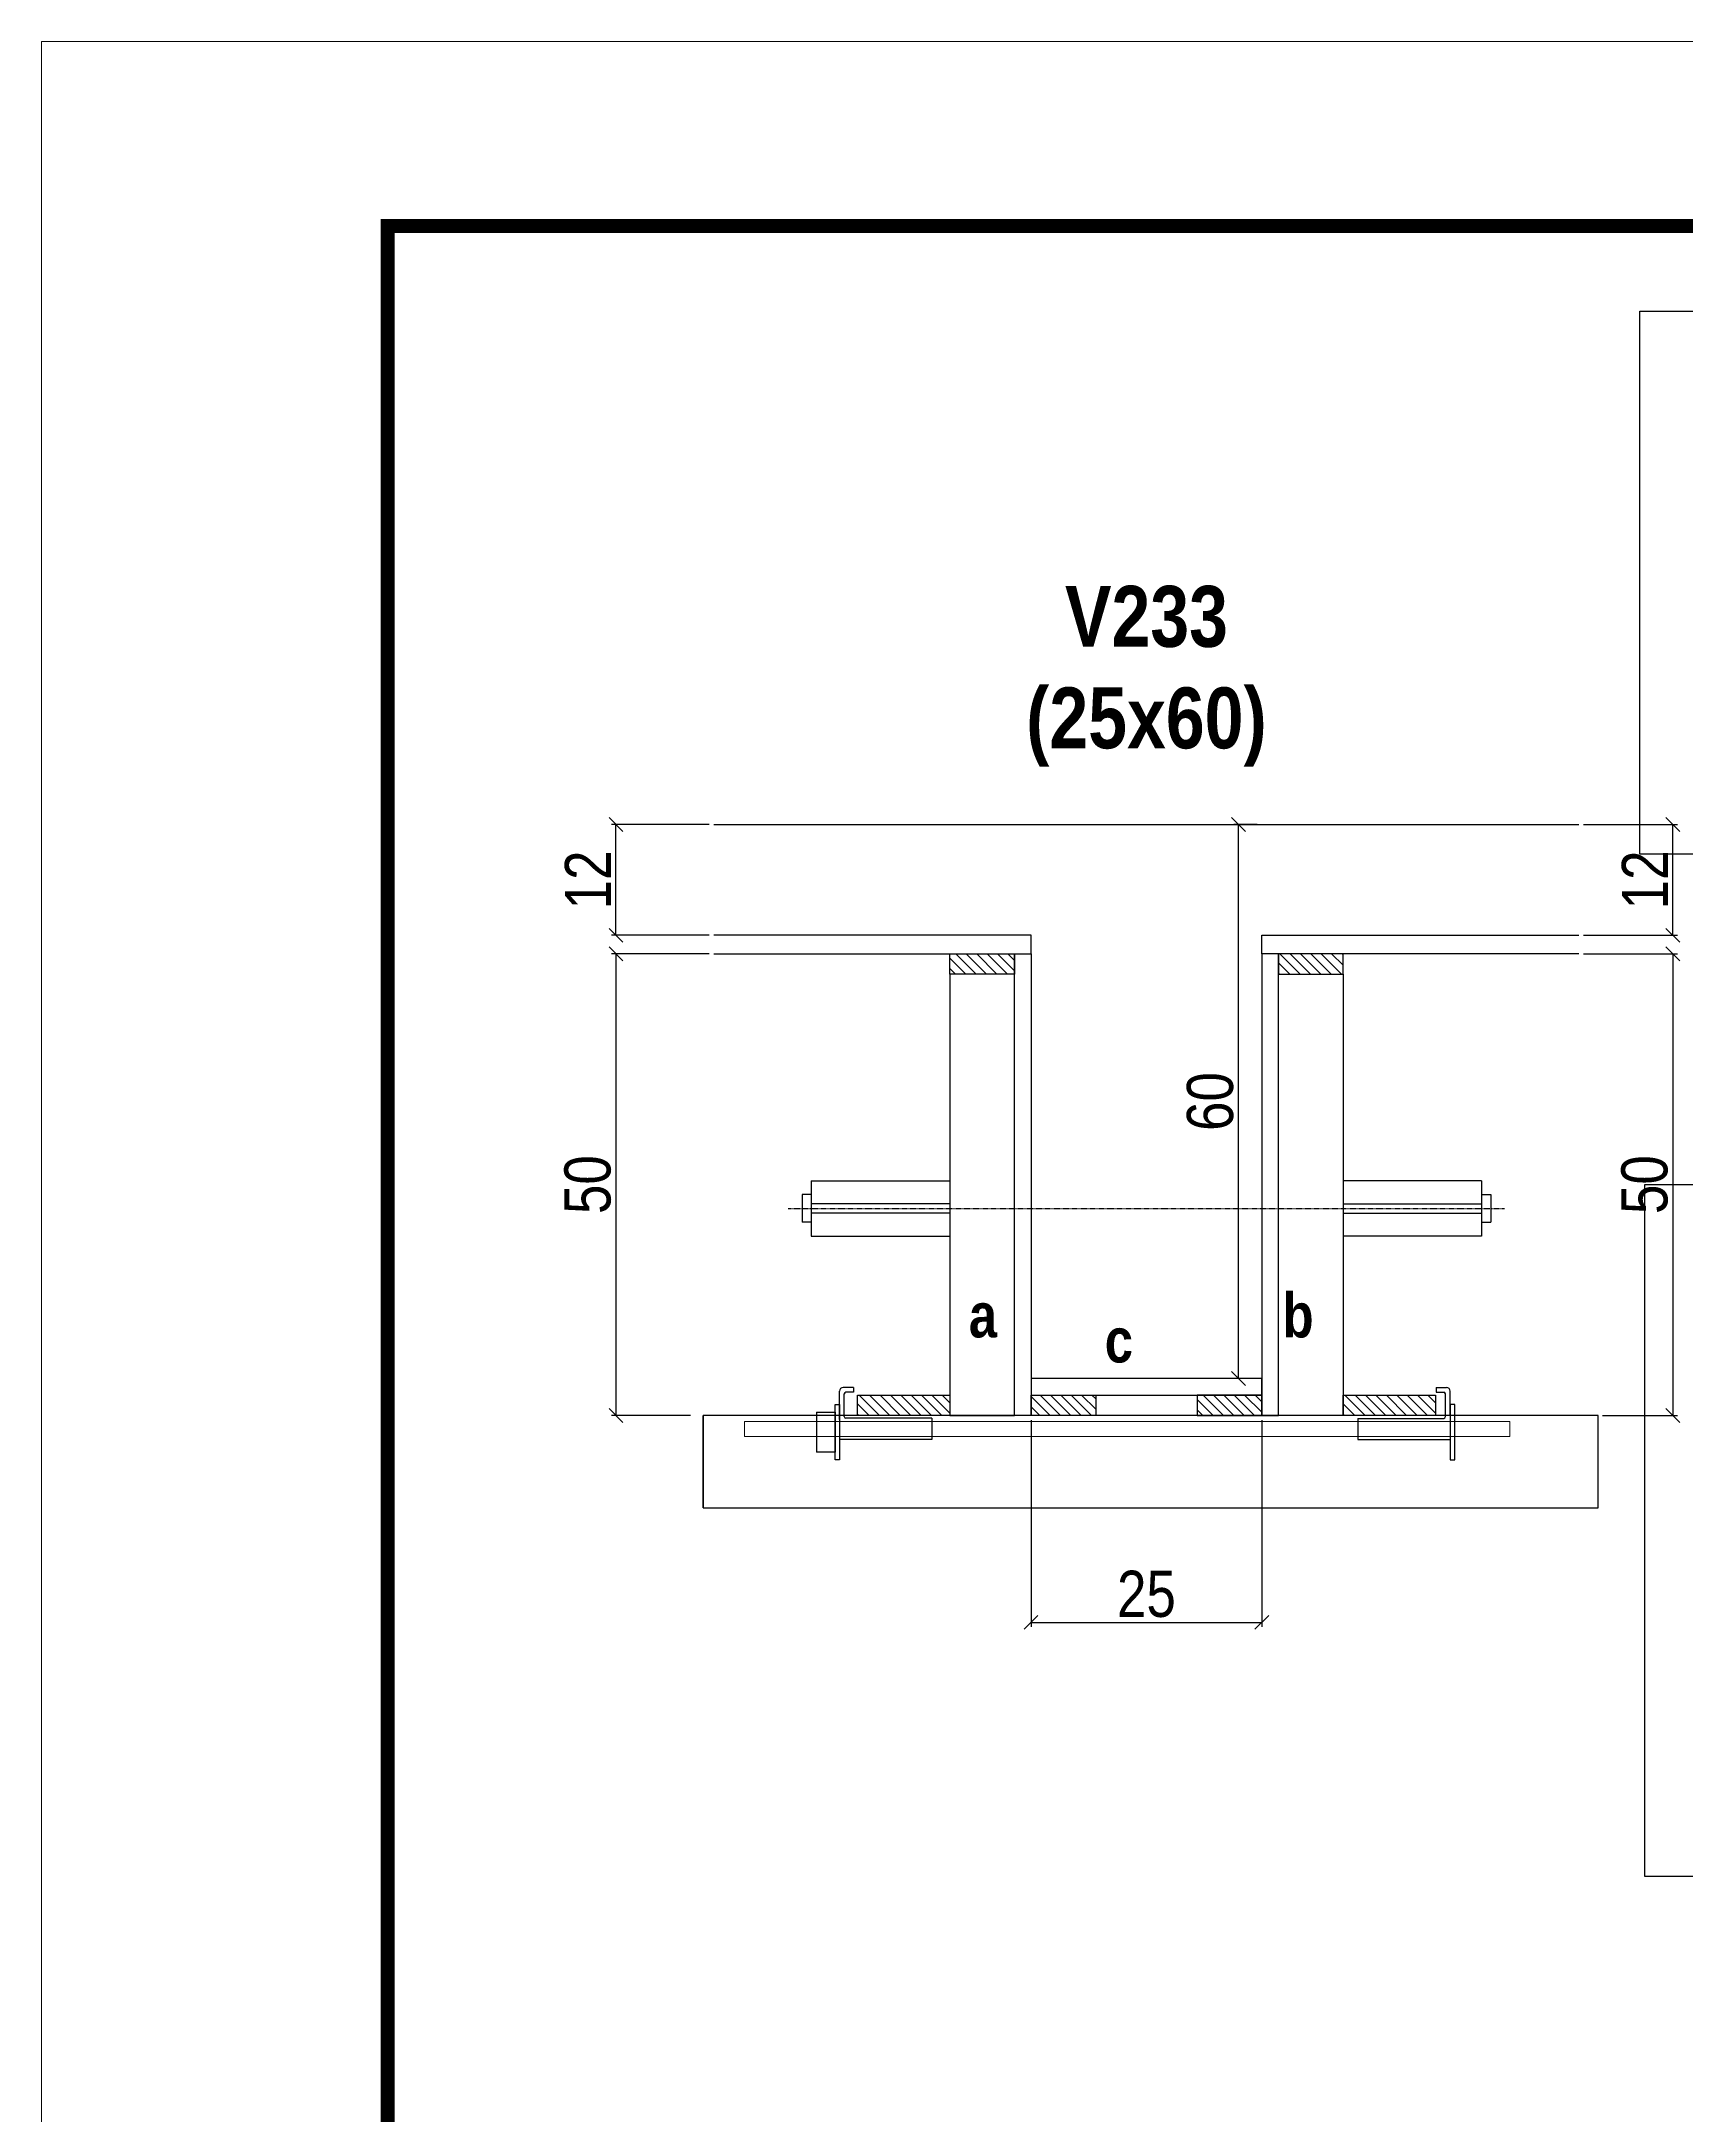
# Model space of a CAD drawing. Extents: x 2603 to 22413, y 1253 to 30260.
# Drawn here: x 7358 to 7714.1, y 17934.4 to 18383.4 of the extents above; entities that cross this region are included whole.
import ezdxf

# ---------------------------------------------------------------- set-up
doc = ezdxf.new("R2010")
doc.units = 0
doc.linetypes.add('DASHED', pattern=[0.75, 0.5, -0.25])
doc.linetypes.add('HIDDEN', pattern=[0.375, 0.25, -0.125])
for name, color, linetype in [('barrote', 251, 'Continuous'), ('COTA', 241, 'Continuous'), ('detalhes', 4, 'Continuous'), ('NOMENCLATURA', 7, 'Continuous'), ('Painéis', 200, 'Continuous'), ('presilha', 1, 'Continuous'), ('SARR_2.2x10', 60, 'Continuous'), ('SARR_2.2x7', 40, 'Continuous'), ('SARR_3.5x7', 81, 'Continuous'), ('TENSOR', 3, 'Continuous')]:
    doc.layers.add(name, color=color, linetype=linetype)
for name, color, linetype, lineweight in [('CONCRETO', 251, 'Continuous', 25), ('Folhas', 255, 'Continuous', 9), ('SARRAFO DE PRESSAO', 251, 'DASHED', 9), ('SCO-___-LAJ', 2, 'Continuous', 0)]:
    doc.layers.add(name, color=color, linetype=linetype, lineweight=lineweight)
doc.styles.add('COTA TECNICA 2X', font='techl___.ttf', dxfattribs={"height": 10})
doc.styles.add('TECNICA', font='techb___.ttf', dxfattribs={"height": 10})
doc.dimstyles.new('SECAO', dxfattribs={"dimscale": 0.333333, "dimtxt": 5, "dimasz": 9, "dimexe": 3, "dimexo": 3, "dimgap": 3, "dimtad": 1, "dimdec": 1, "dimlfac": 0.5, "dimzin": 12, "dimdsep": 46, "dimtxsty": 'COTA TECNICA 2X', "dimblk1": 'OBLIQUE', "dimblk2": 'OBLIQUE', "dimsah": 1, "dimcen": 0.9, "dimclrd": 4, "dimclre": 4, "dimclrt": 240, "dimadec": 1, "dimazin": 3, "dimtfac": 1, "dimtdec": 1, "dimtmove": 0, "dimatfit": 3, "dimfxl": 1, "dimtolj": 1, "dimtzin": 12, "dimarcsym": 0})

# ---------------------------------------------------------------- blocks, each defined once
blk = doc.blocks.new('9999999999')
at = {"layer": 'Folhas'}
blk.add_lwpolyline([(98138.98, 34190.21), (99623.98, 34190.21), (99623.98, 35240.21), (98138.98, 35240.21)], close=True, dxfattribs=at)
at = {"layer": 'Folhas', "color": 30, "const_width": 3}
blk.add_lwpolyline([(98213.98, 34230.21), (99583.98, 34230.21), (99583.98, 35200.21), (98213.98, 35200.21)], close=True, dxfattribs=at)
blk = doc.blocks.new('PRESILHA METÁLICA 1')
at = {"layer": 'presilha'}
for p, q in [((12, 21), (8.64, 21)), ((12, 21), (12, 19.5)), ((6, 15.5), (7.5, 15.5)), ((6, -2.5), (6, 15.5)), ((7.5, 10.64), (7.5, 19.86)), ((7.5, 15.5), (7.5, -2.5)), ((9, 11.57), (9, 18.93)), ((12, 19.5), (9.57, 19.5)), ((0, 13), (6, 13)), ((0, 13), (0, 0)), ((6, 13), (6, 0)), ((37.5, 11), (9.57, 11)), ((37.5, 11), (37.5, 4.1)), ((6, 0), (0, 0)), ((37.5, 4.1), (7.5, 4.1)), ((7.5, -2.5), (6, -2.5))]:
    blk.add_line(p, q, dxfattribs=at)
for centre, radius, start, end in [((8.64, 19.86), 1.14, 90, 180), ((9.57, 18.93), 0.57, 90, 180), ((9.57, 11.57), 0.57, 180, 270)]:
    blk.add_arc(centre, radius, start, end, dxfattribs=at)
blk = doc.blocks.new('PRESILHA METÁLICA 2')
at = {"layer": 'presilha'}
for p, q in [((-5.25, 23.5), (-5.25, 22)), ((-5.25, 23.5), (-1.89, 23.5)), ((-5.25, 22), (-2.82, 22)), ((-2.25, 14.07), (-2.25, 21.43)), ((-0.75, 14.64), (-0.75, 22.36)), ((-30.75, 13.5), (-30.75, 6.6)), ((-30.75, 13.5), (-2.82, 13.5)), ((0.75, 18), (-0.75, 18)), ((-0.75, 18), (-0.75, 0)), ((0.75, 0), (0.75, 18)), ((-30.75, 6.6), (-0.75, 6.6)), ((-0.75, 0), (0.75, 0))]:
    blk.add_line(p, q, dxfattribs=at)
for centre, radius, start, end in [((-2.82, 21.43), 0.57, 0, 90), ((-1.89, 22.36), 1.14, 0, 90), ((-2.82, 14.07), 0.57, 270, 0)]:
    blk.add_arc(centre, radius, start, end, dxfattribs=at)
blk = doc.blocks.new('_Oblique')
at = {"color": 0, "linetype": 'ByBlock', "lineweight": -2}
blk.add_line((-0.5, -0.5), (0.5, 0.5), dxfattribs=at)
blk = doc.blocks.new('*D373')
at = {"layer": 'COTA', "color": 4, "lineweight": -2, "transparency": 16777216}
for p, q in [((7692.05, 18185.8), (7712.4, 18185.8)), ((7711.4, 18185.8), (7711.4, 18085.8)), ((7696.16, 18085.8), (7712.4, 18085.8))]:
    blk.add_line(p, q, dxfattribs=at)
at = {"layer": 'Defpoints', "color": 0, "transparency": 16777216}
for p in [(7691.05, 18185.8), (7695.16, 18085.8), (7711.4, 18085.8)]:
    blk.add_point(p, dxfattribs=at)
at = {"layer": 'COTA', "color": 4, "lineweight": -2, "transparency": 16777216, "xscale": 3, "yscale": 3, "zscale": 3}
for p, rotation in [((7711.4, 18185.8), 90), ((7711.4, 18085.8), 270)]:
    blk.add_blockref('_Oblique', p, dxfattribs=dict(at, rotation=rotation))
at = {"layer": 'COTA', "color": 240, "transparency": 16777216, "insert": (7705.29, 18135.8), "char_height": 10, "attachment_point": 5, "rotation": 90, "style": 'COTA TECNICA 2X'}
blk.add_mtext('\\A1;50', dxfattribs=at)
blk = doc.blocks.new('*D374')
at = {"layer": 'COTA', "color": 4, "lineweight": -2, "transparency": 16777216}
for p, q in [((7692.05, 18213.8), (7712.4, 18213.8)), ((7711.4, 18189.8), (7711.4, 18213.8)), ((7692.05, 18189.8), (7712.4, 18189.8))]:
    blk.add_line(p, q, dxfattribs=at)
at = {"layer": 'Defpoints', "color": 0, "transparency": 16777216}
for p in [(7691.05, 18213.8), (7711.4, 18213.8), (7691.05, 18189.8)]:
    blk.add_point(p, dxfattribs=at)
at = {"layer": 'COTA', "color": 4, "lineweight": -2, "transparency": 16777216, "xscale": 3, "yscale": 3, "zscale": 3}
for p, rotation in [((7711.4, 18213.8), 90), ((7711.4, 18189.8), 270)]:
    blk.add_blockref('_Oblique', p, dxfattribs=dict(at, rotation=rotation))
at = {"layer": 'COTA', "color": 240, "transparency": 16777216, "insert": (7705.34, 18201.8), "char_height": 10, "attachment_point": 5, "rotation": 90, "style": 'COTA TECNICA 2X'}
blk.add_mtext('\\A1;12', dxfattribs=at)
blk = doc.blocks.new('*D375')
at = {"layer": 'COTA', "color": 4, "lineweight": -2, "transparency": 16777216}
for p, q in [((7502.65, 18185.8), (7481.43, 18185.8)), ((7482.43, 18185.8), (7482.43, 18085.8)), ((7498.54, 18085.8), (7481.43, 18085.8))]:
    blk.add_line(p, q, dxfattribs=at)
at = {"layer": 'Defpoints', "color": 0, "transparency": 16777216}
for p in [(7503.65, 18185.8), (7482.43, 18085.8), (7499.54, 18085.8)]:
    blk.add_point(p, dxfattribs=at)
at = {"layer": 'COTA', "color": 4, "lineweight": -2, "transparency": 16777216, "xscale": 3, "yscale": 3, "zscale": 3}
for p, rotation in [((7482.43, 18185.8), 90), ((7482.43, 18085.8), 270)]:
    blk.add_blockref('_Oblique', p, dxfattribs=dict(at, rotation=rotation))
at = {"layer": 'COTA', "color": 240, "transparency": 16777216, "insert": (7476.32, 18135.8), "char_height": 10, "attachment_point": 5, "rotation": 90, "style": 'COTA TECNICA 2X'}
blk.add_mtext('\\A1;50', dxfattribs=at)
blk = doc.blocks.new('*D2139')
at = {"layer": 'COTA', "color": 4, "lineweight": -2, "transparency": 16777216}
for p, q in [((7621.35, 18213.8), (7616.28, 18213.8)), ((7617.28, 18093.8), (7617.28, 18213.8)), ((7621.35, 18093.8), (7616.28, 18093.8))]:
    blk.add_line(p, q, dxfattribs=at)
at = {"layer": 'Defpoints', "color": 0, "transparency": 16777216}
for p in [(7617.28, 18213.8), (7622.35, 18213.8), (7622.35, 18093.8)]:
    blk.add_point(p, dxfattribs=at)
at = {"layer": 'COTA', "color": 4, "lineweight": -2, "transparency": 16777216, "xscale": 3, "yscale": 3, "zscale": 3}
for p, rotation in [((7617.28, 18213.8), 90), ((7617.28, 18093.8), 270)]:
    blk.add_blockref('_Oblique', p, dxfattribs=dict(at, rotation=rotation))
at = {"layer": 'COTA', "color": 240, "transparency": 16777216, "insert": (7611.18, 18153.8), "char_height": 10, "attachment_point": 5, "rotation": 90, "style": 'COTA TECNICA 2X'}
blk.add_mtext('\\A1;60', dxfattribs=at)
blk = doc.blocks.new('*D2140')
at = {"layer": 'COTA', "color": 4, "lineweight": -2, "transparency": 16777216}
for p, q in [((7502.65, 18213.8), (7481.43, 18213.8)), ((7482.43, 18189.8), (7482.43, 18213.8)), ((7502.65, 18189.8), (7481.43, 18189.8))]:
    blk.add_line(p, q, dxfattribs=at)
at = {"layer": 'Defpoints', "color": 0, "transparency": 16777216}
for p in [(7482.43, 18213.8), (7503.65, 18213.8), (7503.65, 18189.8)]:
    blk.add_point(p, dxfattribs=at)
at = {"layer": 'COTA', "color": 4, "lineweight": -2, "transparency": 16777216, "xscale": 3, "yscale": 3, "zscale": 3}
for p, rotation in [((7482.43, 18213.8), 90), ((7482.43, 18189.8), 270)]:
    blk.add_blockref('_Oblique', p, dxfattribs=dict(at, rotation=rotation))
at = {"layer": 'COTA', "color": 240, "transparency": 16777216, "insert": (7476.37, 18201.8), "char_height": 10, "attachment_point": 5, "rotation": 90, "style": 'COTA TECNICA 2X'}
blk.add_mtext('\\A1;12', dxfattribs=at)
blk = doc.blocks.new('*D2141')
at = {"layer": 'COTA', "color": 4, "lineweight": -2, "transparency": 16777216}
for p, q in [((7572.35, 18084.8), (7572.35, 18039.98)), ((7622.35, 18084.8), (7622.35, 18039.98)), ((7572.35, 18040.98), (7622.35, 18040.98))]:
    blk.add_line(p, q, dxfattribs=at)
at = {"layer": 'Defpoints', "color": 0, "transparency": 16777216}
for p in [(7572.35, 18085.8), (7622.35, 18085.8), (7622.35, 18040.98)]:
    blk.add_point(p, dxfattribs=at)
at = {"layer": 'COTA', "color": 4, "lineweight": -2, "transparency": 16777216, "xscale": 3, "yscale": 3, "zscale": 3, "rotation": 180}
blk.add_blockref('_Oblique', (7572.35, 18040.98), dxfattribs=at)
at = {"layer": 'COTA', "color": 4, "lineweight": -2, "transparency": 16777216, "xscale": 3, "yscale": 3, "zscale": 3}
blk.add_blockref('_Oblique', (7622.35, 18040.98), dxfattribs=at)
at = {"layer": 'COTA', "color": 240, "transparency": 16777216, "insert": (7597.35, 18047.09), "char_height": 10, "attachment_point": 5, "style": 'COTA TECNICA 2X'}
blk.add_mtext('\\A1;25', dxfattribs=at)

msp = doc.modelspace()

# ---------------------------------------------------------------- hatches: boundary and pattern name
at = {"layer": 'SARR_2.2x10'}
h = msp.add_hatch(dxfattribs=at)
h.set_pattern_fill('ANSI31', color=256, scale=0.5, angle=90)
h.set_pattern_definition([(135, (40728.2898, -105426.3667), (-1.122532015, -1.122532015), [])])
h.paths.add_polyline_path([(7534.75, 18090.2), (7534.75, 18085.8), (7554.75, 18085.8), (7554.75, 18090.2)])
h = msp.add_hatch(dxfattribs=at)
h.set_pattern_fill('ANSI31', color=256, scale=0.5, angle=90)
h.set_pattern_definition([(135, (40833.4898, -105426.3667), (-1.122532015, -1.122532015), [])])
h.paths.add_polyline_path([(7639.95, 18090.2), (7639.95, 18085.8), (7659.95, 18085.8), (7659.95, 18090.2)])
at = {"layer": 'SARR_2.2x7'}
h = msp.add_hatch(dxfattribs=at)
h.set_pattern_fill('ANSI31', color=256, scale=0.5, angle=90)
h.set_pattern_definition([(135, (40722.2898, -105330.7667), (-1.122532015, -1.122532015), [])])
h.paths.add_polyline_path([(7568.75, 18185.8), (7568.75, 18181.4), (7554.75, 18181.4), (7554.75, 18185.8)])
h = msp.add_hatch(dxfattribs=at)
h.set_pattern_fill('ANSI31', color=256, scale=0.5, angle=90)
h.set_pattern_definition([(135, (40754.2898, -105330.7667), (-1.122532015, -1.122532015), [])])
h.paths.add_polyline_path([(7625.95, 18185.8), (7625.95, 18181.4), (7639.95, 18181.4), (7639.95, 18185.8)])
h = msp.add_hatch(dxfattribs=at)
h.set_pattern_fill('ANSI31', color=256, scale=0.5, angle=90)
h.set_pattern_definition([(135, (40807.8898, -105426.3667), (-1.122532015, -1.122532015), [])])
h.paths.add_polyline_path([(7586.35, 18085.8), (7586.35, 18090.2), (7572.35, 18090.2), (7572.35, 18085.8)])
h = msp.add_hatch(dxfattribs=at)
h.set_pattern_fill('ANSI31', color=256, scale=0.5, angle=90)
h.set_pattern_definition([(135, (40757.8898, -105426.3667), (-1.122532015, -1.122532015), [])])
h.paths.add_polyline_path([(7608.35, 18085.8), (7608.35, 18090.2), (7622.35, 18090.2), (7622.35, 18085.8)])

# ---------------------------------------------------------------- linework, layer by layer
at = {"ltscale": 3}
for p, q in [((7522.75, 18133.65), (7522.75, 18127.65)), ((7524.75, 18133.65), (7522.75, 18133.65)), ((7524.75, 18136.65), (7524.75, 18124.65)), ((7524.75, 18136.65), (7554.75, 18136.65)), ((7669.95, 18136.65), (7639.95, 18136.65)), ((7669.95, 18136.65), (7669.95, 18124.65)), ((7669.95, 18133.65), (7671.95, 18133.65)), ((7671.95, 18133.65), (7671.95, 18127.65)), ((7554.75, 18131.65), (7524.75, 18131.65)), ((7554.75, 18129.65), (7524.75, 18129.65)), ((7639.95, 18131.65), (7669.95, 18131.65)), ((7639.95, 18129.65), (7669.95, 18129.65)), ((7524.75, 18127.65), (7522.75, 18127.65)), ((7524.75, 18124.65), (7554.75, 18124.65)), ((7669.95, 18124.65), (7639.95, 18124.65)), ((7669.95, 18127.65), (7671.95, 18127.65))]:
    msp.add_line(p, q, dxfattribs=at)
at = {"layer": 'barrote'}
msp.add_lwpolyline([(7501.3, 18065.8), (7695.21, 18065.8), (7695.21, 18085.8), (7501.3, 18085.8)], close=True, dxfattribs=at)
at = {"layer": 'CONCRETO', "linetype": 'Continuous'}
msp.add_line((7503.65, 18213.8), (7691.05, 18213.8), dxfattribs=at)
at = {"layer": 'COTA'}
msp.add_lwpolyline([(7704.23, 18324.97), (8012.71, 18324.97), (8012.71, 18207.38), (7704.23, 18207.38)], close=True, dxfattribs=at)
at = {"layer": 'COTA', "elevation": 0}
msp.add_lwpolyline([(7705.29, 18135.8), (8097.47, 18135.8), (8097.47, 17985.92), (7705.29, 17985.92)], close=True, dxfattribs=at)
at = {"layer": 'detalhes', "color": 250}
msp.add_line((7501.3, 18065.8), (7501.3, 18085.8), dxfattribs=at)
at = {"layer": 'Painéis', "linetype": 'Continuous', "elevation": 0}
for points in [[(7503.65, 18185.8), (7572.35, 18185.8), (7572.35, 18189.8), (7503.65, 18189.8)], [(7691.05, 18185.8), (7622.35, 18185.8), (7622.35, 18189.8), (7691.05, 18189.8)]]:
    msp.add_lwpolyline(points, dxfattribs=at)
at = {"layer": 'Painéis', "linetype": 'Continuous'}
for points in [[(7568.75, 18085.8), (7568.75, 18185.8), (7572.35, 18185.8), (7572.35, 18085.8)], [(7625.95, 18085.8), (7625.95, 18185.8), (7622.35, 18185.8), (7622.35, 18085.8)], [(7622.35, 18093.8), (7572.35, 18093.8), (7572.35, 18090.2), (7622.35, 18090.2)]]:
    msp.add_lwpolyline(points, close=True, dxfattribs=at)
at = {"layer": 'SARR_2.2x10'}
for points in [[(7534.75, 18090.2), (7554.75, 18090.2), (7554.75, 18085.8), (7534.75, 18085.8)], [(7639.95, 18090.2), (7659.95, 18090.2), (7659.95, 18085.8), (7639.95, 18085.8)]]:
    msp.add_lwpolyline(points, close=True, dxfattribs=at)
at = {"layer": 'SARR_2.2x7', "elevation": 0}
for points in [[(7554.75, 18185.8), (7568.75, 18185.8), (7568.75, 18181.4), (7554.75, 18181.4)], [(7639.95, 18185.8), (7625.95, 18185.8), (7625.95, 18181.4), (7639.95, 18181.4)]]:
    msp.add_lwpolyline(points, close=True, dxfattribs=at)
at = {"layer": 'SARR_2.2x7'}
for points in [[(7572.35, 18090.2), (7586.35, 18090.2), (7586.35, 18085.8), (7572.35, 18085.8)], [(7622.35, 18090.2), (7608.35, 18090.2), (7608.35, 18085.8), (7622.35, 18085.8)]]:
    msp.add_lwpolyline(points, close=True, dxfattribs=at)
at = {"layer": 'SARR_3.5x7'}
for points in [[(7568.75, 18181.4), (7554.75, 18181.4), (7554.75, 18085.8), (7568.75, 18085.8)], [(7625.95, 18181.4), (7639.95, 18181.4), (7639.95, 18085.8), (7625.95, 18085.8)]]:
    msp.add_lwpolyline(points, close=True, dxfattribs=at)
at = {"layer": 'SCO-___-LAJ', "color": 1}
msp.add_lwpolyline([(7510.3, 18084.47), (7676.08, 18084.47), (7676.08, 18081.27), (7510.3, 18081.27)], close=True, dxfattribs=at)
at = {"layer": 'TENSOR', "linetype": 'HIDDEN', "ltscale": 0.5}
msp.add_line((7519.75, 18130.65), (7674.95, 18130.65), dxfattribs=at)

# ---------------------------------------------------------------- block references
at = {"layer": 'presilha', "xscale": 0.6666666666666666, "yscale": 0.6666666666666666, "zscale": 0.6666666666666666}
for name, p in [('PRESILHA METÁLICA 1', (7525.88, 18077.84)), ('PRESILHA METÁLICA 2', (7663.63, 18076.17))]:
    msp.add_blockref(name, p, dxfattribs=at)
at = {"layer": 'SARRAFO DE PRESSAO', "color": 6, "linetype": 'ByBlock'}
msp.add_blockref('9999999999', (-90781.01, -16856.78), dxfattribs=at)

# ---------------------------------------------------------------- texts
at = {"layer": 'detalhes', "style": 'TECNICA'}
for s, p in [('b', (7626.85, 18102.69)), ('a', (7558.88, 18102.7)), ('c', (7588.31, 18097.27))]:
    msp.add_text(s, height=9.6, dxfattribs=at).set_placement(p)
at = {"layer": 'NOMENCLATURA', "insert": (7597.35, 18265.5), "char_height": 13.2, "attachment_point": 2, "style": 'TECNICA'}
msp.add_mtext_dynamic_manual_height_columns('V233\\P(25x60)', width=300.2766, gutter_width=1, heights=[0], dxfattribs=at)

# ---------------------------------------------------------------- dimensions: what is measured, and where the dimension line sits
at = {"layer": 'COTA'}
for base, p1, p2, picture, middle in [((7482.43, 18213.8), (7503.65, 18189.8), (7503.65, 18213.8), '*D2140', (7476.37, 18201.8)), ((7617.28, 18213.8), (7622.35, 18093.8), (7622.35, 18213.8), '*D2139', (7611.18, 18153.8)), ((7711.4, 18213.8), (7691.05, 18189.8), (7691.05, 18213.8), '*D374', (7705.34, 18201.8)), ((7482.43, 18085.8, 0), (7503.65, 18185.8), (7499.54, 18085.8, 0), '*D375', (7476.32, 18135.8, 0)), ((7711.4, 18085.8, 0), (7691.05, 18185.8), (7695.16, 18085.8, 0), '*D373', (7705.29, 18135.8, 0))]:
    dim = msp.add_linear_dim(base=base, p1=p1, p2=p2, angle=90, dimstyle='SECAO', dxfattribs=at)
    dim.commit()
    dim.dimension.update_dxf_attribs({"geometry": picture, "text_midpoint": middle})
dim = msp.add_linear_dim(base=(7622.35, 18040.98), p1=(7572.35, 18085.8), p2=(7622.35, 18085.8), dimstyle='SECAO', dxfattribs=at)
dim.commit()
dim.dimension.update_dxf_attribs({"geometry": '*D2141', "text_midpoint": (7597.35, 18047.09)})

doc.saveas('drawing.dxf')
